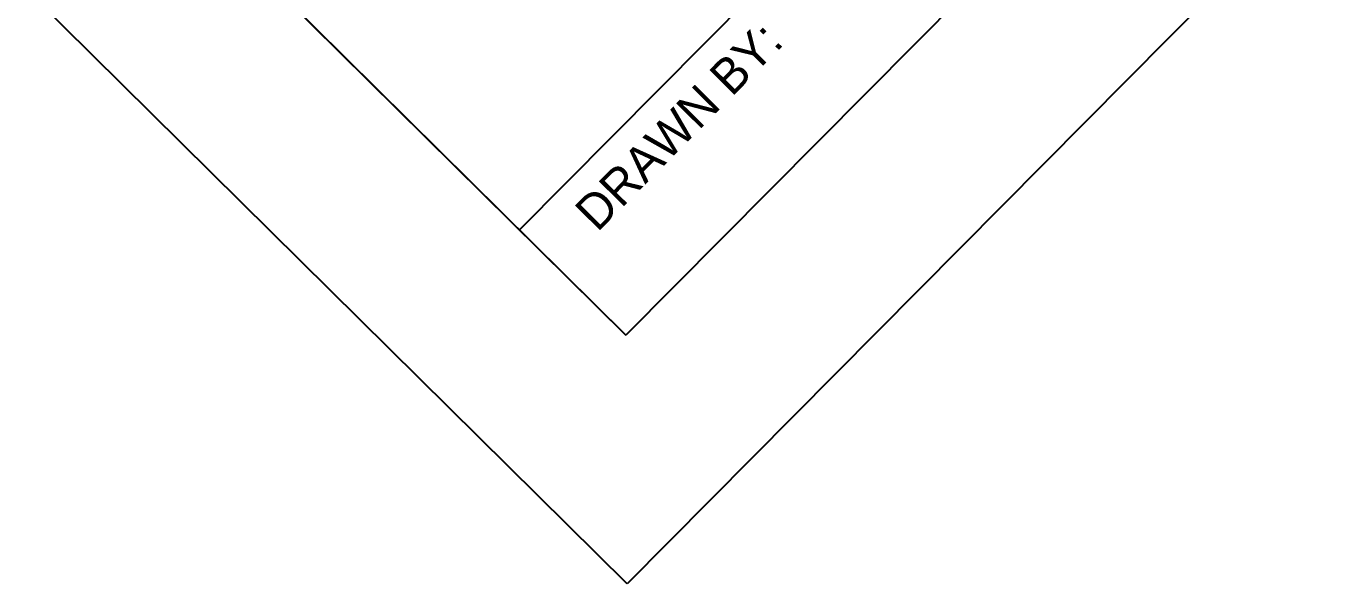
# Model space of a CAD drawing. Header units: metres. Extents: x 588040 to 588395, y 4834075 to 4834430.
# Drawn here: x 588179.34 to 588197.84, y 4834074.88 to 4834082.81 of the extents above; entities that cross this region are included whole.
import ezdxf

# ---------------------------------------------------------------- set-up
doc = ezdxf.new("R2010")
doc.units = ezdxf.units.M
doc.header["$LTSCALE"] = 2
doc.layers.add('A-BORDER', color=135, linetype='Continuous')
doc.layers.add('A-TITLE', color=7, linetype='Continuous')
doc.styles.add('LY080', font='MSURVEY.SHX', dxfattribs={"height": 0.5})

msp = doc.modelspace()

# ---------------------------------------------------------------- linework, layer by layer
at = {"layer": 'A-BORDER', "color": 2}
for p, q in [((588391.516, 4834283.954), (588187.858, 4834078.413)), ((588187.858, 4834078.413), (588043.551, 4834221.399))]:
    msp.add_line(p, q, dxfattribs=at)
at = {"layer": 'A-BORDER', "color": 1}
for p, q in [((588395.051, 4834283.97), (588187.874, 4834074.878)), ((588187.874, 4834074.878), (588040.015, 4834221.382))]:
    msp.add_line(p, q, dxfattribs=at)
at = {"layer": 'A-BORDER', "color": 135}
msp.add_line((588186.346, 4834079.911, -102.356), (588211.632, 4834105.43, -102.356), dxfattribs=at)
at = {"layer": 'A-TITLE', "color": 2}
msp.add_line((588172.002, 4834094.124), (588187.858, 4834078.413), dxfattribs=at)

# ---------------------------------------------------------------- texts
at = {"layer": 'A-TITLE', "color": 30, "style": 'LY080'}
msp.add_text('DRAWN BY: ', height=0.4999, rotation=45.2642, dxfattribs=at).set_placement((588187.452, 4834079.867, -102.356))

doc.saveas('drawing.dxf')
